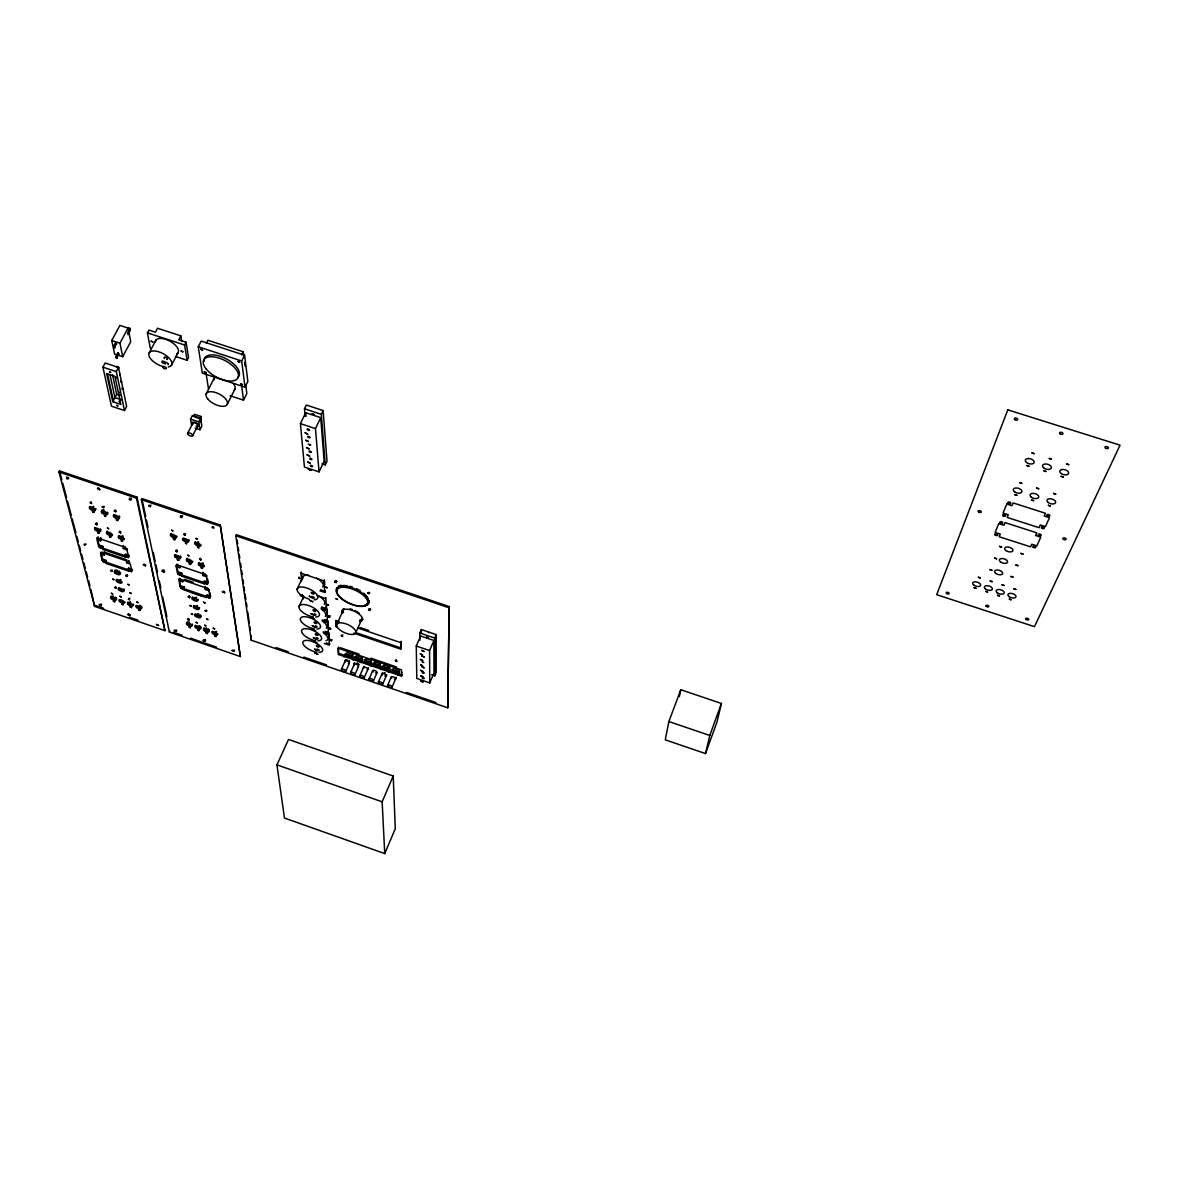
<?xml version="1.0" encoding="UTF-8"?>
<svg xmlns="http://www.w3.org/2000/svg" width="1179" height="1179" viewBox="0 0 1179 1179"><rect width="100%" height="100%" fill="white"/><g stroke="black" fill="none" stroke-linecap="round" stroke-linejoin="round"><path stroke-width="1.5" d="M114.805 509.932L116.161 510.772M115.336 586.567L116.073 587.334M447.74 707.813L449.17 606.537L236.345 534.677L235.815 535.767L251.245 640.212L447.74 707.813L449.17 606.537M200.857 421.64L200.916 416.438L194.535 414.33L193.4 416.555M129.41 498.142C133.979 502.475 125.431 498.186 131.488 499.424M188.08 618.474L189.2 619.152M204.453 573.525L205.839 574.615M352.462 657.705L352.757 654.33L347.157 652.4L346.228 654.448L350.443 655.892M361.511 662.554L361.982 657.484L356.382 655.568L355.454 657.602L361.069 659.533L361.982 657.484M370.722 665.722L371.223 660.653L365.608 658.722L364.694 660.771M205.942 372.697L204.218 371.857L205.942 372.697L208.447 388.613M389.188 672.045L389.718 666.99L384.089 665.059L383.19 667.122L388.819 669.053L388.937 672.177M398.428 675.213L398.988 670.173L393.359 668.242L392.445 670.291M104.268 506.498L103.177 506.425M302.03 594.923L300.94 594.791M329.781 616.042L329.015 616.101M668.876 721.548L665.251 739.837L705.499 753.573L717.009 721.975L721.43 703.465L680.784 689.73L668.876 721.548L709.773 735.46L705.499 753.573M679.413 696.524L680.784 689.73M709.773 735.46L721.43 703.465M120.199 401.995L119.02 401.214L119.713 402.039M162.555 570.002L164.559 571.24M395.908 659.636L396.704 660.461M384.737 853.581L395.274 828.749L393.226 776.033L288.516 739.439L276.947 764.862L284.463 818.034L384.737 853.581L382.158 801.823L393.226 776.033M429.745 682.892L433.99 673.017L433.916 640.506L420.652 635.997L416.275 646.033L416.806 678.456L429.745 682.892L429.569 650.557L433.916 640.506M431.543 674.742L434.756 675.832L436.201 672.443L436.201 634.597L421.345 629.557L419.842 633.005L419.93 640.226M434.756 675.832L434.697 638.06L436.201 634.597M398.193 675.346L398.988 670.173M391.973 687.254A2.387 0.973 23.6 0 0 389.203 685.014A2.387 0.973 23.6 0 0 388.259 686.443A2.387 0.973 23.6 0 0 391.973 687.254L396.056 677.94A2.387 0.987 23.6 0 0 396.041 677.38M401.523 676.142L401.346 669.834L338.019 648.141L338.52 654.522L401.523 676.142L401.906 671.927M388.819 669.053L389.718 666.99M400.757 649.157L401.037 641.494L400.757 649.157L353.759 633.123M382.703 684.056A2.387 0.973 23.7 0 0 379.918 681.816A2.387 0.973 23.7 0 0 379.004 683.26A2.387 0.973 23.7 0 0 382.703 684.056L386.8 674.756M388.127 672.104L389.601 668.788L382.364 666.297L380.905 669.628M387.655 685.22L391.06 677.453M378.385 682.037L381.804 674.285M371.636 666.356L373.109 663.04L380.331 665.516L380.463 668.405M369.115 678.765L372.549 671.013M373.434 680.784A2.387 0.973 23.8 0 0 370.648 678.544A2.387 0.973 23.8 0 0 369.734 679.988A2.387 0.973 23.8 0 0 373.434 680.784L376.867 673.047M200.179 558.256L201.049 559.067M359.86 675.67L364.002 666.386M370.309 662.701L371.223 660.653M364.193 677.689A2.387 0.973 23.9 0 0 361.393 675.449A2.387 0.973 23.9 0 0 360.509 676.893A2.387 0.973 23.9 0 0 364.193 677.689L368.32 668.419M369.602 665.752L371.076 662.436L363.869 659.96M350.62 672.487L354.776 663.217A2.387 0.973 24 0 0 354.717 663.482M354.953 674.521A2.387 0.973 24 0 0 352.138 672.266A2.387 0.973 24 0 0 351.268 673.725A2.387 0.973 24 0 0 354.953 674.521L358.401 666.798M360.347 662.569L361.835 659.267L354.628 656.791L353.14 660.093M351.843 656.364L352.757 654.33M345.712 671.337A2.387 0.973 24.1 0 0 342.912 669.097A2.387 0.973 24.1 0 0 342.043 670.556A2.387 0.973 24.1 0 0 345.712 671.337L349.176 663.63M112.521 570.194L111.401 570.002M343.914 656.939L345.403 653.638L352.595 656.099L352.801 659.002M355.601 633.079A10.375 4.362 24.3 0 0 343.457 623.146A10.375 4.362 24.3 0 0 339.655 629.719A10.375 4.362 24.3 0 0 355.601 633.079L362.027 618.828M341.394 669.318L345.565 660.063A2.387 0.973 24.1 0 1 347.068 659.827A2.387 0.973 24.1 0 0 345.476 660.034M338.52 654.522L338.491 647.079M336.855 624.251L343.34 610.015M323.252 631.841L328.381 633.595L327.939 621.687L328.41 627.11M324.299 643.439L329.383 645.178L328.941 633.477L329.56 640.58M321.115 607.996L326.347 609.779L326.554 605.49M322.191 620.036L327.379 621.805L326.922 609.676L327.187 612.829M327.379 621.805L327.865 620.729L324.343 619.535M319.936 590.826L324.859 592.492L325.36 591.401M326.347 609.779L325.876 597.444M299.009 606.581L303.666 596.559M297.137 589.146L302.664 577.356M301.573 581.38L301.22 572.007L301.912 578.638M240.383 656.57L220.252 524.994L141.922 498.57L141.362 499.645L169.393 632.047L240.383 656.57L220.252 524.994M251.245 640.212L251.201 635.584M319.037 471.88L324.137 461.181L320.732 417.661L305.7 412.724L300.409 423.629L304.433 467.031L319.037 471.88L315.471 428.581L320.732 417.661M322.014 463.804L325.257 464.88L327.01 461.195L323.134 410.557L306.319 405.045L304.506 408.789L305.14 416.04M325.257 464.88L321.322 414.315L323.134 410.557M205.264 589.485L205.426 586.523L205.264 589.485L208.948 590.753L210.039 597.046L206.384 595.793L206.885 594.747L210.555 595.999L210.039 597.046M208.948 590.753L209.449 589.706M202.788 575.499L202.95 572.463L202.788 575.499L206.502 576.767L207.622 583.192L203.923 581.925L204.439 580.879L208.138 582.146L207.622 583.192M206.502 576.767L207.018 575.706M181.684 573.112L181.551 576.118L204.262 583.87L204.778 582.824L182.067 575.072L181.684 573.112L177.97 571.844L176.703 565.375L180.446 566.657L179.915 567.703L176.172 566.421L176.703 565.375M169.393 632.047L169.879 631.045M206.384 595.793L206.723 597.694L184.233 590.001L183.865 588.085L180.181 586.818L178.943 580.495L182.642 581.763L183.158 580.716M180.181 586.818L179.768 581.041M183.865 588.085L184.381 587.039L180.696 585.786M184.233 590.001L184.381 587.039M164.942 630.662L137.015 497.081L59.525 470.937L58.95 471.998L94.615 606.374L164.942 630.662L136.469 498.157L137.015 497.081M181.168 574.158L177.44 572.891L177.97 571.844M181.551 576.118L182.067 575.072M245.011 387.139L247.855 381.495L244.584 355.247L201.211 341.099L198.264 346.773L202.316 373.139L245.011 387.139L241.68 360.966L244.584 355.247M230.156 395.761L243.508 400.153L246.824 393.521L245.704 384.649M227.355 404.102L235.048 388.878M128.084 569.148L131.709 570.385L132.225 569.354L128.599 568.116L128.526 571.078L106.272 563.459L106.316 560.497L102.661 559.244L101.055 552.818M241.68 354.85L243.242 351.769L207.917 340.259L206.34 343.325M124.797 555.073L128.467 556.326L128.997 555.28L125.328 554.042L125.269 557.048L102.765 549.37L102.809 546.349L99.124 545.096L97.901 540.174M131.709 570.385L130.235 564.004L126.595 562.751L127.111 561.72M200.297 421.89L199.782 418.663L200.916 416.438M195.124 428.11L200.003 429.731L198.735 421.817L200.563 418.221L192.383 415.509L190.541 419.105L191.602 425.442M192.649 435.685L197.777 425.619M200.003 429.731L201.83 426.15L200.563 418.221M128.526 571.078L128.599 568.116M128.467 556.326L126.964 549.797L123.279 548.544L123.81 547.498M94.615 606.374L90.916 589.456M206.119 393.948L213.885 378.739M126.964 549.797L127.494 548.766M187.653 433.312L192.796 423.246M125.269 557.048L125.785 556.016L103.31 548.338L102.809 546.349M126.595 562.751L126.654 559.76L104.238 552.096L104.194 555.103L100.524 553.85L102.131 560.276L105.786 561.513M106.272 563.459L106.316 560.497M123.279 548.544L123.353 545.494M104.194 555.103L104.238 552.096M102.131 560.276L102.661 559.244M100.657 540.822L100.687 537.771L100.657 540.822L96.943 539.569L98.594 546.128L102.278 547.38M98.594 546.128L99.124 545.096M102.765 549.37L103.31 548.338M175.391 356.441L187.107 360.288L188.537 357.517L186.061 342.219L178.736 339.832L180.829 335.838L157.529 328.248L155.422 332.213L148.908 330.091L147.434 332.861L150.278 348.218M187.107 360.288L184.617 345.005L186.061 342.219M171.427 365.328L177.985 352.786M124.488 410.543L126.639 406.446L118.519 367.421L105.167 363.014L102.927 367.17L111.46 406.21L124.488 410.543L116.294 371.577L118.519 367.421M149.261 352.727L155.893 340.186M112.757 401.715L106.655 373.566L114.938 376.293L120.892 404.412L112.757 401.715L116.706 394.302L112.565 374.893M122.704 356.677L130.736 341.674L128.054 328.086L119.89 325.419L111.754 340.495L114.584 354.009L122.704 356.677L119.949 343.177L128.054 328.086M127.597 333.112L130.117 328.41L127.568 327.57M115.837 356.662L117.767 353.066L118.622 353.346L116.972 358.269L115.837 356.662L116.972 358.269M127.907 334.718L130.442 330.017L130.117 328.41M116.117 357.989L118.622 353.346M113.641 346.14L115.586 342.514L116.456 342.809L114.776 347.761L113.641 346.14L114.776 347.761M113.921 347.481L116.456 342.809M198.043 629.011L198.809 629.011M66.805 476.891C70.976 480.457 64.359 478.453 67.454 478.084M124.945 546.452L125.49 547.336M210.452 597.267L209.228 597.163M428.508 632.563L429.259 632.533M90.827 501.679L91.461 502.505M118.607 368.202C119.86 367.023 115.424 365.357 116.485 367.347M68.824 478.291L67.748 478.084M178.604 572.979L180.549 574.026L178.589 573.362M335.396 580.657L336.634 581.159M185.722 534.116L184.322 533.497M130.162 614.716L128.319 613.669M116.19 377.221L116.073 378.223M178.663 565.168L176.762 564.151M215.109 634.759L216.332 635.245M216.214 635.599L215.005 634.891M423.792 662.672L422.126 661.331L422.642 662.362M177.513 550.947L176.187 550.121L177.395 550.372M298.95 577.135L299.51 577.445M311.845 596.294L314.542 597.768L313.069 598.033M206.885 610.471L205.868 610.118M315.471 615.467L315.928 614.598L314.174 613.655M316.606 627.493L317.063 626.638L315.324 625.695M317.726 639.283L318.183 638.443L316.458 637.515M331.888 639.932L330.651 639.563M316.915 649.084L319.023 649.806L318.816 650.867M423.762 673.46C425.884 672.767 420.446 671.19 422.613 673.062M423.821 678.78C425.914 677.851 420.092 676.717 422.952 678.544M119.639 375.349L119.772 374.111M110.163 535.546L111.401 536.342L110.001 535.929M309.355 437.984C312.435 437.291 305.508 434.977 308.338 437.601M175.067 538.788L173.888 538.199M310.578 452.559C313.732 452.029 306.908 449.553 309.591 452.161M311.831 466.869C314.822 466.604 308.824 463.76 310.563 466.265M145.651 564.992L143.926 564.107M120.965 382.35L121.776 381.952L120.715 380.891M224.703 591.917L223.14 591.21M97.194 523.859L96 523.034L97.326 523.388M330.768 628.26L329.501 627.773M331.741 639.932L330.827 639.563M335.602 580.657L336.663 581.188M312.936 594.098C316.93 594.098 309.06 590.532 311.757 593.568M120.818 531.935L119.713 531.154M105.491 514.648L105.594 515.429M123.279 603.781L122.262 603.147L123.176 603.132M99.625 488.828L98.019 487.723M301.323 594.968L302.369 594.835M129.042 560.732L128.172 560.924L129.027 561.705M180.903 579.272L179.517 578.314M308.264 430.453C311.772 431.175 306.628 427.078 307.115 429.672M309.458 445.161L310.829 444.778L308.264 444.144M314.189 611.356C318.522 612.402 311.919 607.671 313.128 610.722M315.338 623.455C319.995 624.251 312.111 619.859 314.587 623.057M198.264 346.773L241.68 360.966M147.434 332.861L184.617 345.005M111.754 340.495L119.949 343.177M116.721 344.135L115.586 342.514M304.506 408.789L321.322 414.315M316.473 635.319C321.071 636.115 313.275 631.782 315.736 634.936M317.578 646.962C322.132 647.772 314.425 643.469 316.842 646.578M118.902 354.673L117.767 353.066M300.409 423.629L315.471 428.581M102.927 367.17L116.294 371.577M194.992 417.071L199.782 418.663M116.706 394.302L119.949 395.378M190.541 419.105L198.735 421.817M121.437 399.769L114.938 397.618L110.015 374.701M141.362 499.645L219.721 526.085M58.95 471.998L136.469 498.157M162.923 366.477L159.917 365.461A12.763 6.028 28.2 0 1 148.819 355.1A12.763 6.028 28.2 0 1 157.78 351.519L160.816 352.536A12.763 6.028 28.2 0 1 171.25 360.966A12.763 6.028 28.2 0 1 168.214 366.964M235.815 535.767L448.698 607.657M300.719 573.082L323.871 580.923L324.859 592.492M320.526 589.78L325.507 591.46M317.21 595.749L325.375 598.519M419.842 633.005L434.697 638.06M321.616 606.92L326.834 608.703M321.204 608.968L326.421 610.751M416.275 646.033L429.569 650.557M202.434 573.525L179.532 565.714L179.915 567.703M100.156 538.818L122.822 546.54M360.17 627.567L368.673 630.47M339.243 621.672L335.823 620.508L336.354 627.169L336.442 621.097M357.974 628.053L400.565 642.584M322.28 620.979L327.453 622.748M355.984 632.637L401.228 648.082M98.491 537.182L97.459 537.27L98.491 538.199M184.528 579.375L193.238 582.352M204.925 587.555L182.259 579.817L182.642 581.763M103.708 553.128L126.138 560.791M325.375 631.34L328.867 632.533M323.341 632.784L328.469 634.538M106.788 562.442L129.056 570.046M184.749 588.969L207.224 596.662M190.423 592.153L202.051 596.132M326.391 642.938L329.855 644.117M340.2 647.669L359.035 654.124M371.002 658.221L396.675 667.019M193.164 599.271L196.584 600.45M391.634 669.48L398.87 671.956L398.959 674.83M366.094 661.257L368.909 662.215M393.86 670.777L398.089 672.222M338.992 653.475L401.995 675.081M194.741 607.716L198.16 608.895M194.623 615.467L199.693 617.221M276.078 647.566L288.251 651.751M303.887 657.13L326.495 664.897M406.46 692.412L436.024 702.581M173.342 632.239L182.008 635.23M190.659 638.222L216.627 647.183M95.131 605.387L103.693 608.335M129.425 617.221L138.002 620.183M309.178 599.138L306.481 598.195A11.245 4.79 24.9 0 1 297.108 589.795A11.245 4.79 24.9 0 1 305.788 587.673L308.5 588.63A11.245 4.79 24.9 0 1 317.446 595.542A11.245 4.79 24.9 0 1 314.071 599.816M276.947 764.862L382.158 801.823M121.923 389.217L123.294 389.07L122.041 387.803M190.335 562.619L191.219 563.356L189.804 562.928M310.534 459.53C314.705 460.621 308.515 456.155 309.944 459.147M213.148 527.087C209.155 526.954 217.157 529.725 212.515 526.497M149.954 505.673L151.059 505.172M149.748 505.703C145.857 505.599 153.712 508.355 149.188 505.143M208.02 588.557L206.915 587.673M100.893 547.365L99.758 546.349L101.143 546.511M182.141 586.936L183.261 587.805L181.831 587.746M104.415 561.469L103.28 560.467L104.666 560.644M233.324 650.263L234.621 650.16M163.66 570.061L164.426 570.533M189.48 595.984L190.114 596.707L188.699 595.999M127.067 574.762L127.7 575.485L126.286 574.762M101.674 552.303L103.059 552.347M130.722 498.157L131.488 498.702M328.661 615.983L330.091 616.042M117.281 519.349L118.327 519.305M204.94 639.534L205.603 640.521L203.643 639.652M84.888 544.492C86.155 546.909 81.498 543.313 86.2 544.167M119.639 392.71L118.858 392.047M175.199 630.102L176.85 630.175M206.384 583.074L207.872 582.971M342.838 634.891L341.763 634.936M129.852 598.313L128.835 598.298M93.126 511.052L94.349 511.126M100.009 604.193L101.674 604.267M180.8 515.798C185.28 519.6 176.172 516.299 182.686 515.827M131.886 570.046L130.383 570.091M199.28 546.437L198.116 546.452M59.525 470.937L61.868 479.779M62.796 483.316L66.54 497.464M67.483 501.016L71.226 515.164M72.17 518.701L75.913 532.849M76.856 536.386L78.256 541.692M79.199 545.229L80.599 550.549M81.543 554.086L82.943 559.391M83.886 562.928L85.286 568.234M86.229 571.771L87.629 577.076M88.572 580.613L89.972 585.919M107.466 373.684L113.626 402.127M142.674 502.151L145.695 516.476M146.461 520.057L147.964 527.219M153.255 552.273L155.142 561.233M155.908 564.815L157.411 571.977M159.298 580.923L160.816 588.085M162.702 597.031L166.858 616.72M176.172 566.421L177.44 572.891M203.923 581.925L204.262 583.87M207.578 578.933L208.138 582.146M209.995 592.845L210.555 595.999M180.829 335.838L181.669 340.952M237.141 540.085L237.672 543.696M238.202 547.292L238.733 550.902M239.263 554.498L239.794 558.109M240.59 563.518L241.12 567.114M241.651 570.724L242.181 574.32M242.977 579.729L243.508 583.34M244.038 586.936L244.569 590.546M245.099 594.142L245.895 599.551M246.426 603.147L246.956 606.758M247.752 612.166L249.344 622.969M249.874 626.58L250.405 630.175M241.444 384.221L243.508 400.153M243.242 351.769L243.92 357.149M244.584 362.513L245.04 366.094M303.032 595.601L303.357 598.844M305.7 412.724L306.024 416.364M324.372 579.832L324.8 584.799M361.835 659.267L362.012 662.156M371.076 662.436L371.223 665.324M382.364 666.297L382.497 669.186M389.601 668.788L389.704 671.662M421.345 629.557L421.389 633.167M369.336 600.715A17.641 7.634 24.4 0 1 364.856 605.004M337.341 592.005A17.641 7.634 24.4 0 1 337.017 587.628M338.491 586.14A17.641 7.634 24.4 0 1 340.967 585.256M342.308 613.463A11.171 4.76 24.3 0 1 347.496 609.234A11.171 4.76 24.3 0 1 360.494 615.364A11.171 4.76 24.3 0 1 359.742 621.687M391.796 678.161A2.387 0.987 23.6 0 1 391.885 676.628A2.387 0.987 23.6 0 1 395.142 677.954A2.387 0.987 23.6 0 1 394.479 679.251M382.541 674.977A2.387 0.987 23.7 0 1 382.777 673.445A2.387 0.987 23.7 0 1 386.078 675.007A2.387 0.987 23.7 0 1 384.708 675.994M373.301 671.809A2.387 0.987 23.8 0 1 373.522 670.276A2.387 0.987 23.8 0 1 376.823 671.824A2.387 0.987 23.8 0 1 375.467 672.826M363.707 668.301A2.387 0.973 23.9 0 1 364.282 667.108A2.387 0.973 23.9 0 1 367.258 668.316A2.387 0.973 23.9 0 1 367.214 669.716M354.26 664.794A2.387 0.973 24 0 1 355.38 663.954A2.387 0.973 24 0 1 358.151 665.251A2.387 0.973 24 0 1 357.989 666.548M345.285 661.964A2.387 0.973 24.1 0 1 345.978 660.771A2.387 0.973 24.1 0 1 349.028 662.2A2.387 0.973 24.1 0 1 348.336 663.409M368.187 667.83A2.387 0.973 23.9 0 1 368.275 668.125M354.628 663.438A2.387 0.973 24 0 1 354.687 663.188M358.725 664.322A2.387 0.973 24 0 1 358.961 664.661A2.387 0.973 24 0 0 358.814 664.352M382.482 672.737A2.387 0.987 23.7 0 1 382.689 672.546M384.59 672.678A2.387 0.987 23.7 0 1 385.165 672.9M362.778 619.181A11.156 4.76 24.3 0 1 360.229 620.611M342.794 612.387A11.156 4.76 24.3 0 1 343.531 608.747M349.131 660.815A2.387 0.973 24.1 0 1 349.5 661.154M395.938 677.35A2.387 0.987 23.6 0 1 395.952 677.91M201.064 616.411A3.154 1.267 25.6 0 1 197.733 616.234A3.154 1.267 25.6 0 1 195.36 613.728M197.939 613.596A3.154 1.267 25.6 0 1 198.691 613.891M200.047 614.731A3.154 1.267 25.6 0 1 201.093 616.057M204.424 565.773A3.301 1.371 26 0 1 201.005 565.109A3.301 1.371 26 0 1 198.809 562.796M202.67 562.869A3.301 1.371 26 0 1 203.392 563.311M188.787 539.555A3.345 1.415 26.3 0 1 187.107 541.058A3.345 1.415 26.3 0 1 183.069 538.361M198.249 599.345A3.198 1.297 25.8 0 1 195.228 599.713A3.198 1.297 25.8 0 1 192.442 596.987M195.817 597.134A3.198 1.297 25.8 0 1 196.554 597.532M209.199 631.074A3.124 1.238 25.5 0 1 205.264 630.028A3.124 1.238 25.5 0 1 204.247 627.788M205.986 627.847A3.124 1.238 25.5 0 1 206.738 628.083M208.167 628.834A3.124 1.238 25.5 0 1 209.214 629.733M176.997 536.062A3.345 1.415 26.4 0 1 173.593 536.489A3.345 1.415 26.4 0 1 171.102 533.409M201.078 627.729A3.124 1.238 25.6 0 1 197.984 627.759A3.124 1.238 25.6 0 1 195.36 625.297M199.177 625.622A3.124 1.238 25.6 0 1 199.855 626.034M200.401 626.491A3.124 1.238 25.6 0 1 201.034 627.361M180.402 555.943A3.301 1.371 26.2 0 1 179.075 557.696A3.301 1.371 26.2 0 1 174.964 554.867M192.825 561.44A3.301 1.371 26.1 0 1 188.787 560.895A3.301 1.371 26.1 0 1 187.255 558.168M192.398 624.148A3.124 1.238 25.6 0 1 189.274 624.737A3.124 1.238 25.6 0 1 187.505 621.864M188.699 621.922A3.124 1.238 25.6 0 1 189.436 622.129M199.531 607.612A3.169 1.282 25.7 0 1 196.731 608.143A3.169 1.282 25.7 0 1 193.754 605.446M196.952 605.446A3.169 1.282 25.7 0 1 197.689 605.814M217.732 633.993A3.124 1.238 25.4 0 1 214.519 633.403A3.124 1.238 25.4 0 1 212.353 631.281M215.949 631.34A3.124 1.238 25.4 0 1 216.641 631.738M200.99 545.037A3.345 1.415 26.2 0 1 197.291 544.447A3.345 1.415 26.2 0 1 195.169 541.883M197.895 541.662A3.345 1.415 26.2 0 1 198.706 541.986M121.864 582.117A3.169 1.253 26.5 0 1 118.887 581.498A3.169 1.253 26.5 0 1 116.618 579.493M120.42 579.464A3.169 1.253 26.5 0 1 121.098 579.891M141.524 606.551A3.124 1.223 26.1 0 1 140.301 607.996A3.124 1.223 26.1 0 1 136.381 605.608M139.741 605.254A3.124 1.223 26.1 0 1 141.053 606.094M119.668 517.625A3.345 1.4 27 0 1 116.058 517.065A3.345 1.4 27 0 1 113.832 514.486M119.285 515.96A3.345 1.4 27 0 1 119.683 516.461M116.485 598.151A3.124 1.223 26.4 0 1 113.862 598.932A3.124 1.223 26.4 0 1 111.224 596.029M112.757 595.926A3.124 1.223 26.4 0 1 113.479 596.117M115.586 597.237A3.124 1.223 26.4 0 1 116.102 597.694M120.346 572.434A3.198 1.282 26.6 0 1 118.519 573.569A3.198 1.282 26.6 0 1 114.805 571.019A3.198 1.282 26.6 0 1 117.281 570.341M118.77 571.049A3.198 1.282 26.6 0 1 119.433 571.491M112.58 534.632A3.301 1.356 26.9 0 1 108.527 533.63A3.301 1.356 26.9 0 1 107.23 531.11M124.34 538.67A3.301 1.356 26.8 0 1 120.995 538.037A3.301 1.356 26.8 0 1 118.725 535.708M122.454 535.752A3.301 1.356 26.8 0 1 123.191 536.18M123.81 588.955A3.154 1.238 26.4 0 1 122.601 590.561A3.154 1.238 26.4 0 1 118.666 587.879M133.419 604.12A3.124 1.223 26.2 0 1 130.751 604.753A3.124 1.223 26.2 0 1 127.907 601.968M129.882 601.791A3.124 1.223 26.2 0 1 130.618 602.027M95.882 508.724A3.345 1.385 27.3 0 1 93.008 509.357A3.345 1.385 27.3 0 1 89.84 506.41M93.141 506.351A3.345 1.385 27.3 0 1 93.907 506.764M107.525 512.158A3.345 1.385 27.2 0 1 106.567 513.793A3.345 1.385 27.2 0 1 102.499 511.833A3.345 1.385 27.2 0 1 102.735 509.873M103.369 509.888A3.345 1.385 27.2 0 1 104.106 510.035M124.974 602.012A3.124 1.223 26.3 0 1 122.13 601.776A3.124 1.223 26.3 0 1 119.477 599.669M100.878 530.535A3.301 1.341 27.1 0 1 97.356 529.99A3.301 1.341 27.1 0 1 95.116 527.47M100.466 528.899A3.301 1.341 27.1 0 1 100.863 529.386M213.767 380.286A11.746 5.615 27.4 0 1 216.243 376.735M233.324 383.617A11.746 5.615 27.4 0 1 234.194 390.072M204.247 361.363A19.291 9.314 27.6 0 1 224.909 358.165A19.291 9.314 27.6 0 1 237.731 377.427M155.392 341.718A12.718 6.087 28.3 0 1 170.41 341.424A12.718 6.087 28.3 0 1 176.703 353.862M165.708 362.41A1.901 0.899 28.1 0 1 167.978 363.427A1.901 0.899 28.1 0 1 168.081 364.768M165.635 363.957A1.901 0.899 28.1 0 1 165.134 362.601M164.574 358.549A1.916 0.914 28.2 0 1 164.662 357.104A1.916 0.914 28.2 0 1 167.212 358.283A1.916 0.914 28.2 0 1 166.666 359.507M349.235 660.844A2.387 0.973 24.1 0 1 349.603 661.183M354.068 663.615A3.213 1.326 24 0 1 353.951 663.217M192.516 424.455A3.729 1.71 27.3 0 1 193.562 422.141A3.729 1.71 27.3 0 1 198.367 424.794A3.729 1.71 27.3 0 1 196.48 426.651M192.929 424.013A2.756 1.267 27.3 0 1 194.402 422.789A2.756 1.267 27.3 0 1 197.645 424.853A2.756 1.267 27.3 0 1 196.171 426.076M302.767 578.742A11.215 4.834 24.9 0 1 308.706 575.293M316.665 578.064A11.215 4.834 24.9 0 1 322.678 586.995M368.555 600.465A16.801 7.266 24.4 0 1 366.684 603.736M337.4 589.898A16.801 7.266 24.4 0 1 347.127 585.786M349.721 586.302A16.801 7.266 24.4 0 1 352.447 587.113M356.515 588.748A16.801 7.266 24.4 0 1 360.347 590.841M363.663 593.229A16.801 7.266 24.4 0 1 367.907 598.21M361.142 619.668A10.331 4.407 24.3 0 1 359.683 620.154M343.531 612.535A10.331 4.407 24.3 0 1 344.224 609.16M349.898 608.865A10.331 4.407 24.3 0 1 352.374 609.543M354.879 610.56A10.331 4.407 24.3 0 1 359.271 613.286M315.707 617.059A11.083 4.657 24.8 0 0 319.037 612.918A11.083 4.657 24.8 0 0 310.224 606.139L307.542 605.195A11.083 4.657 24.8 0 0 298.965 607.2A11.083 4.657 24.8 0 0 308.205 615.438L310.873 616.366A11.083 4.657 24.8 0 0 313.437 616.926M318.271 595.66A11.068 4.701 24.8 0 1 324.196 604.385M316.842 629.055A10.979 4.583 24.7 0 0 320.143 625.003A10.979 4.583 24.7 0 0 311.418 618.312L308.751 617.383A10.979 4.583 24.7 0 0 300.262 619.314A10.979 4.583 24.7 0 0 309.414 627.42L312.052 628.348A10.979 4.583 24.7 0 0 314.587 628.908M321.72 609.381A10.95 4.613 24.7 0 1 325.242 616.484M317.947 640.816A10.876 4.495 24.6 0 0 321.233 636.852A10.876 4.495 24.6 0 0 312.582 630.264L309.944 629.335A10.876 4.495 24.6 0 0 301.529 631.192A10.876 4.495 24.6 0 0 310.593 639.195L313.216 640.109A10.876 4.495 24.6 0 0 315.721 640.669M322.795 621.377A10.847 4.539 24.6 0 1 326.274 628.363M323.842 633.138A10.744 4.451 24.5 0 1 326.052 640.669M319.037 652.37A10.773 4.407 24.5 0 0 322.294 648.494A10.773 4.407 24.5 0 0 313.732 641.98L311.123 641.067A10.773 4.407 24.5 0 0 302.767 642.864A10.773 4.407 24.5 0 0 311.757 650.734L314.351 651.648A10.773 4.407 24.5 0 0 316.827 652.208M109.544 371.842L110.826 372.549L109.676 371.709M111.415 593.346L112.816 593.995L111.46 593.288M112.683 579.154L114.098 579.817L112.727 579.095M114.26 510.993L115.763 511.701L114.26 510.993M114.761 587.643L116.176 588.306L114.82 587.584M222.418 591.77L224.629 592.757L222.418 591.77M1031.522 500.058L1033.644 500.618L1031.522 500.058M121.186 540.734L122.66 541.426L121.231 540.66M124.34 547.601L126.374 548.544L124.34 547.601M126.448 556.665L128.467 557.623L126.448 556.665M126.978 555.633L128.997 556.576L126.978 555.633M127.641 561.823L129.646 562.781L127.641 561.823M127.818 584.357L129.248 585.02L127.877 584.283M130.147 606.905L131.547 607.568L130.147 606.905M1026.791 465.513L1028.958 466.103L1026.791 465.513M151.089 341.173L152.798 341.998L151.089 341.173M174.315 630.485L176.423 631.458L174.315 630.485M181.139 351.003L182.848 351.828L181.139 351.003M175.656 551.183L177.145 551.89L175.715 551.109M177.307 559.686L178.781 560.379L177.307 559.686M178.014 574.114L180.033 575.072L178.014 574.114M1043.946 470.937L1046.112 471.541L1044.019 470.789M179.016 579.228L181.021 580.171L179.09 579.14M1013.837 588.837L1015.826 589.426L1013.837 588.837M1020.94 553.423L1023.004 554.012L1020.94 553.423M180.741 588.026L182.73 588.969L180.741 588.026M187.638 555.265L189.126 555.957L187.8 555.147M187.579 619.417L188.979 620.066L187.579 619.417M1010.978 576.443L1012.982 577.032L1010.978 576.443M189.819 605.49L191.249 606.153L189.819 605.49M195.935 538.494L197.438 539.216L196.097 538.376M191.425 613.846L192.84 614.51L191.47 613.773M201.123 567.806L202.596 568.499L201.182 567.733M305.788 440.283L308.397 441.477L305.788 440.283M370.545 609.292L369.086 608.998L370.545 609.292M203.938 574.571L205.971 575.529L203.938 574.571M205.514 583.517L207.533 584.46L205.588 583.413M206.413 588.601L208.432 589.544L206.413 588.601M205.117 610.737L206.531 611.4L205.117 610.737M206.03 632.917L207.43 633.565L206.03 632.917M102.219 506.896L103.708 507.648L102.219 506.896M129.705 570.695L131.694 571.668L129.705 570.695M978.393 577.268L980.353 577.902L978.393 577.268M116.323 519.821L117.797 520.573L116.323 519.821M989.874 569.56L991.848 570.209L989.874 569.56M994.649 558.109L996.638 558.758L994.649 558.109M312.258 413.741L313.997 414.566L312.258 413.741M307.115 454.843L309.664 456.067L307.115 454.843M997.552 595.307L999.497 595.94L997.552 595.307M307.763 462.035L310.298 463.244L307.763 462.035M1014.751 494.649L1016.843 495.313L1014.751 494.649M308.397 469.154L310.932 470.362L308.397 469.154M1019.688 482.683L1021.795 483.346L1019.688 482.683M298.552 577.887L300.07 578.594L298.611 577.813M1015.93 565.006L1017.934 565.655L1015.93 565.006M300.38 595.41L301.883 596.117L300.453 595.336M1036.621 488.091L1038.728 488.754L1036.621 488.091M309.723 600.303L312.759 601.732L309.723 600.303M311.403 617.575L314.41 618.99L311.403 617.575M1048.352 505.378L1050.445 506.042L1048.44 505.246M312.582 629.586L315.559 630.986L312.582 629.586M313.747 641.376L316.679 642.761L313.747 641.376M1066.582 463.981L1068.749 464.659L1066.582 463.981M314.881 652.96L317.799 654.33L314.881 652.96M327.099 604.503L328.602 605.195L327.172 604.429M328.13 616.617L329.604 617.324L328.13 616.617M334.703 581.866L336.236 582.588L334.703 581.866M113.361 601.098L114.746 601.806L113.361 601.098M329.133 628.51L330.606 629.203L329.133 628.51M336.015 598.755L337.518 599.463L336.089 598.681M420.372 659.444L422.642 660.476L420.372 659.444M421.861 655.996L424.145 657.012L421.861 655.996M330.135 640.197L331.579 640.875L330.194 640.138M200.784 349.249L202.508 350.148L200.784 349.249M183.762 534.367L185.25 535.119L183.762 534.367M207.961 597.326L209.95 598.313L208.049 597.237M197.482 547.203L198.971 547.955L197.556 547.13M127.848 614.554L129.911 615.6L127.848 614.554M367.627 593.008L369.16 593.744L367.701 592.949M128.319 599.138L129.69 599.846L128.482 599.05M341.262 635.805L342.735 636.498L341.335 635.732M156.498 624.443L158.561 625.489L156.498 624.443M119.875 596.235L121.245 596.942L119.875 596.235M305.155 432.826L307.719 434.123L305.155 432.826M138.577 609.794L139.947 610.501L138.577 609.794M139.078 608.791L140.448 609.499L139.078 608.791M189.082 627.051L190.467 627.744L189.082 627.051M426.518 637.117L428.036 637.824L426.518 637.117M325.625 587.039L327.128 587.79L325.625 587.039M420.52 670.32L422.76 671.367L420.52 670.32M422.008 666.872L424.234 667.933L422.126 666.783M420.594 675.685L422.819 676.731L420.594 675.685M420.652 681.005L422.878 682.051L420.652 681.005M96.958 538.199L98.948 539.26L96.958 538.199M1049.266 458.469L1051.388 459.221L1049.266 458.469M203.156 640.403L205.22 641.45L203.26 640.315M974.134 587.643L976.035 588.35L974.134 587.643M204.66 625.253L206.03 625.961L204.719 625.209M1061.144 476.331L1063.252 477.082L1061.144 476.331M232.086 650.381L234.149 651.427L232.189 650.307M196.127 622.335L197.497 623.043L196.2 622.276M1002.047 584.902L1004.007 585.491L1002.047 584.902M90.194 502.785L91.653 503.595L90.282 502.726M214.549 635.835L215.919 636.542L214.549 635.835M990.213 581.07L992.173 581.674L990.213 581.07M119.212 532.112L120.641 532.908L119.212 532.112M176.275 565.08L178.25 566.141L176.275 565.08M1009.298 599.109L1011.214 599.846L1009.416 599.006M116.78 405.355L118.033 406.077L116.839 405.296M237.981 361.363L239.661 362.321L237.981 361.363M1007.794 409.865L936.686 594.688L1034.469 626.653L1120.05 445.161L1007.794 409.865M162.039 571.049L164.161 572.198L162.039 571.049M306.496 447.534L308.986 448.89L306.496 447.534M368.541 609.764L370.014 610.53L368.629 609.705M420.313 653.903L422.554 655.008L420.313 653.903M421.831 650.425L424.057 651.53L421.831 650.425M998.716 523.638L995.12 532.407L1000.264 534.072L999.173 536.725L1030.608 546.85L1031.772 544.212L1036.901 545.862L1040.777 537.152L1035.604 535.502L1036.798 532.82L1005.024 522.606L1003.904 525.303L998.716 523.638M1006.763 504.022L1003.049 513.057L1008.281 514.722L1007.161 517.448L1039.053 527.691L1040.246 524.979L1045.449 526.645L1049.443 517.684L1044.196 516.004L1045.419 513.248L1013.174 502.932L1012.024 505.703L1006.763 504.022M109.411 536.666L110.826 537.462L109.5 536.607M395.348 660.756L396.792 661.478L395.348 660.756M92.419 511.671L93.848 512.482L92.419 511.671M309.37 596.235L312.332 597.797L309.37 596.235M171.618 530.211L173.077 531.022L171.707 530.152M311.064 613.625L313.997 615.158L311.064 613.625M312.258 625.71L315.147 627.228L312.258 625.71M374.834 661.802L373.935 663.851L379.55 665.781L380.463 663.733L374.834 661.802M199.664 559.318L201.093 560.099L199.737 559.259M313.408 637.574L316.281 639.077L313.408 637.574M110.575 570.503L111.976 571.284L110.575 570.503M314.557 649.216L317.402 650.705L314.719 649.113M1031.993 452.928L1034.116 453.635L1031.993 452.928M104.371 515.724L105.801 516.535L104.459 515.665M121.776 603.987L123.117 604.724L121.776 603.987M1053.628 493.426L1055.721 494.119L1053.628 493.426M189.244 563.695L190.659 564.49L189.244 563.695M173.328 538.965L174.757 539.776L173.328 538.965M999.556 546.378L1001.546 547.071L999.556 546.378M240.899 383.809L242.535 384.796L241.017 383.735M985.865 591.431L987.781 592.109L985.998 591.327M188.227 596.957L189.642 597.665L188.227 596.957M125.814 575.72L127.185 576.502L125.888 575.676M185.412 543.047L186.842 543.873L185.516 543.003M197.586 629.954L198.956 630.632L197.586 629.954M136.808 602.042L138.135 602.793L136.897 601.997M129.867 592.772L131.237 593.464L129.867 592.772M143.381 564.726L145.533 565.832L143.381 564.726M420.49 664.853L422.73 665.884L420.638 664.779M97.518 488.504L99.758 489.698L97.518 488.504M203.599 602.218L205.013 602.941L203.599 602.218M95.514 524.007L96.943 524.773L95.514 524.007M97.651 532.628L99.08 533.394L97.651 532.628M213.222 628.186L214.593 628.879L213.222 628.186M107.363 528.045L108.792 528.811L107.466 528M99.287 547.277L101.232 548.323L99.287 547.277M99.345 604.65L101.379 605.711L99.345 604.65M206.679 619.019L208.049 619.712L206.767 618.975M100.583 552.465L102.529 553.511L100.583 552.465M102.824 561.396L104.754 562.427L102.824 561.396M369.631 592.683L368.526 592.492L369.587 592.713M113.877 515.061L113.493 515.238A3.345 1.4 27 0 0 116.706 518.642A3.345 1.4 27 0 0 118.74 517.006L118.18 516.505A3.345 1.4 27 0 0 113.891 515.046M195.272 542.487L194.859 542.664A3.345 1.415 26.2 0 0 197.954 546.039A3.345 1.415 26.2 0 0 200.165 544.462L199.619 543.946A3.345 1.415 26.2 0 0 195.287 542.487M1061.852 469.537L1060.938 469.817A4.569 2.535 14.8 0 0 1063.163 474.518A4.569 2.535 14.8 0 0 1068.483 472.204L1067.997 471.497A4.569 2.535 14.8 0 0 1061.852 469.537M336.634 581.586L335.278 581.07L336.501 581.615M90.356 506.852L89.825 506.926A3.345 1.385 27.3 0 0 90.37 509.195A3.345 1.385 27.3 0 0 94.482 510.787A3.345 1.385 27.3 0 0 94.659 508.797L94.069 508.282A3.345 1.385 27.3 0 0 90.356 506.852M171.53 534.205L170.97 534.279A3.345 1.415 26.4 0 0 171.382 536.519A3.345 1.415 26.4 0 0 175.524 538.11A3.345 1.415 26.4 0 0 175.833 536.15L175.258 535.649A3.345 1.415 26.4 0 0 171.53 534.205M1028.265 458.528L1027.233 458.646A4.554 2.535 15.4 0 0 1025.892 461.829A4.554 2.535 15.4 0 0 1031.596 463.966A4.554 2.535 15.4 0 0 1033.939 461.166L1033.408 460.458A4.554 2.535 15.4 0 0 1028.265 458.528M341.217 598.18A17.641 7.634 24.4 0 0 368.393 603.795A17.641 7.634 24.4 0 0 347.82 586.67A17.641 7.634 24.4 0 0 341.217 598.18M357.885 663.644A2.387 0.973 24 0 0 356.78 663.129A2.387 0.973 24 0 1 357.989 663.674M195.346 615.969A3.154 1.267 25.6 0 0 200.342 617.693A3.154 1.267 25.6 0 0 197.438 614.613A3.154 1.267 25.6 0 0 195.346 615.969M187.269 561.248A3.301 1.371 26.1 0 0 192.31 562.486A3.301 1.371 26.1 0 0 188.552 559.229A3.301 1.371 26.1 0 0 187.269 561.248M183.261 540.409A3.345 1.415 26.3 0 0 188.463 541.868A3.345 1.415 26.3 0 0 184.882 538.494A3.345 1.415 26.3 0 0 183.261 540.409M199.133 565.242A3.301 1.371 26 0 0 204.232 566.583A3.301 1.371 26 0 0 200.592 563.311A3.301 1.371 26 0 0 199.133 565.242M192.442 599.256A3.198 1.297 25.8 0 0 197.497 600.995A3.198 1.297 25.8 0 0 194.55 597.856A3.198 1.297 25.8 0 0 192.442 599.256M204.188 630.603A3.124 1.238 25.5 0 0 208.992 631.885A3.124 1.238 25.5 0 0 205.5 628.864A3.124 1.238 25.5 0 0 204.188 630.603M175.008 556.856A3.301 1.371 26.2 0 0 180.21 558.61A3.301 1.371 26.2 0 0 177.115 555.309A3.301 1.371 26.2 0 0 175.008 556.856M212.721 633.58A3.124 1.238 25.4 0 0 217.525 634.803A3.124 1.238 25.4 0 0 213.974 631.797A3.124 1.238 25.4 0 0 212.721 633.58M195.537 627.552A3.124 1.238 25.6 0 0 200.43 629.026A3.124 1.238 25.6 0 0 197.217 626.005A3.124 1.238 25.6 0 0 195.537 627.552M186.901 624.472A3.124 1.238 25.6 0 0 191.838 626.167A3.124 1.238 25.6 0 0 188.935 623.146A3.124 1.238 25.6 0 0 186.901 624.472M193.887 607.73A3.183 1.282 25.7 0 0 198.868 609.307A3.183 1.282 25.7 0 0 195.685 606.198A3.183 1.282 25.7 0 0 193.887 607.73M116.75 581.409A3.169 1.253 26.5 0 0 121.688 582.957A3.169 1.253 26.5 0 0 118.401 579.817A3.169 1.253 26.5 0 0 116.75 581.409M136.661 607.524A3.124 1.223 26.1 0 0 141.392 608.718A3.124 1.223 26.1 0 0 137.751 605.697A3.124 1.223 26.1 0 0 136.661 607.524M111.091 598.505A3.124 1.223 26.4 0 0 115.969 600.185A3.124 1.223 26.4 0 0 112.963 597.134A3.124 1.223 26.4 0 0 111.091 598.505M114.805 572.802A3.198 1.267 26.6 0 0 119.816 574.527A3.198 1.267 26.6 0 0 116.765 571.358A3.198 1.267 26.6 0 0 114.805 572.802M119.639 601.555A3.124 1.223 26.3 0 0 124.473 603.014A3.124 1.223 26.3 0 0 121.157 599.964A3.124 1.223 26.3 0 0 119.639 601.555M107.348 534.19A3.301 1.356 26.9 0 0 112.3 535.413A3.301 1.356 26.9 0 0 108.453 532.127A3.301 1.356 26.9 0 0 107.348 534.19M119.094 538.155A3.301 1.356 26.8 0 0 124.104 539.481A3.301 1.356 26.8 0 0 120.376 536.18A3.301 1.356 26.8 0 0 119.094 538.155M118.711 589.765A3.154 1.238 26.4 0 0 123.648 591.475A3.154 1.238 26.4 0 0 120.641 588.38A3.154 1.238 26.4 0 0 118.711 589.765M128.202 604.576A3.124 1.223 26.2 0 0 132.947 605.829A3.124 1.223 26.2 0 0 129.366 602.793A3.124 1.223 26.2 0 0 128.202 604.576M95.204 529.843A3.301 1.341 27.1 0 0 100.348 531.582A3.301 1.341 27.1 0 0 97.135 528.251A3.301 1.341 27.1 0 0 95.204 529.843M102.116 513.057A3.345 1.385 27.2 0 0 107.245 514.486A3.345 1.385 27.2 0 0 103.56 511.096A3.345 1.385 27.2 0 0 102.116 513.057M1047.984 502.357A4.48 2.432 15.1 0 0 1055.441 502.961A4.48 2.432 15.1 0 0 1050.533 498.761A4.48 2.432 15.1 0 0 1047.984 502.357M1003.226 515.812A1.503 0.811 15.9 0 0 1005.628 515.857A1.503 0.811 15.9 0 0 1003.756 514.516A1.503 0.811 15.9 0 0 1003.226 515.812M1014.692 491.894A4.451 2.432 15.6 0 0 1021.854 491.938A4.451 2.432 15.6 0 0 1016.269 487.973A4.451 2.432 15.6 0 0 1014.692 491.894M1043.474 467.68A4.569 2.535 15.1 0 0 1051.108 468.402A4.569 2.535 15.1 0 0 1046.318 464.01A4.569 2.535 15.1 0 0 1043.474 467.68M1105.504 448.123A1.768 1.002 13.9 0 0 1108.378 448.123A1.768 1.002 13.9 0 0 1106.241 446.532A1.768 1.002 13.9 0 0 1105.504 448.123M1008.237 503.168A1.518 0.825 15.8 0 0 1010.757 503.404A1.518 0.825 15.8 0 0 1009.106 501.974A1.518 0.825 15.8 0 0 1008.237 503.168M1031.227 497.066A4.465 2.432 15.4 0 0 1038.596 497.523A4.465 2.432 15.4 0 0 1033.511 493.367A4.465 2.432 15.4 0 0 1031.227 497.066M1005.952 550.593A4.289 2.255 15.9 0 0 1012.849 550.77A4.289 2.255 15.9 0 0 1007.5 546.982A4.289 2.255 15.9 0 0 1005.952 550.593M995.297 535.104A1.488 0.781 16.1 0 0 997.67 535.148A1.488 0.781 16.1 0 0 995.813 533.836A1.488 0.781 16.1 0 0 995.297 535.104M985.217 588.689A4.156 2.122 16.3 0 0 992.143 589.633A4.156 2.122 16.3 0 0 987.84 585.742A4.156 2.122 16.3 0 0 985.217 588.689M1008.973 596.559A4.171 2.122 16 0 0 1015.812 597.134A4.171 2.122 16 0 0 1011.022 593.361A4.171 2.122 16 0 0 1008.973 596.559M1038.699 535.251A1.503 0.796 15.4 0 0 1041.131 535.31A1.503 0.796 15.4 0 0 1039.259 533.984A1.503 0.796 15.4 0 0 1038.699 535.251M1033.276 547.321A1.488 0.781 15.5 0 0 1035.722 547.454A1.488 0.781 15.5 0 0 1033.968 546.113A1.488 0.781 15.5 0 0 1033.276 547.321M1000.883 562.221A4.244 2.211 16 0 0 1007.544 562.147A4.244 2.211 16 0 0 1001.958 558.537A4.244 2.211 16 0 0 1000.883 562.221M995.872 573.495A4.215 2.181 16.1 0 0 1002.607 573.701A4.215 2.181 16.1 0 0 997.36 570.002A4.215 2.181 16.1 0 0 995.872 573.495M997.169 592.683A4.171 2.122 16.1 0 0 1004.022 593.317A4.171 2.122 16.1 0 0 999.306 589.515A4.171 2.122 16.1 0 0 997.169 592.683M973.987 585.256A4.156 2.122 16.5 0 0 980.604 585.462A4.156 2.122 16.5 0 0 975.372 581.837A4.156 2.122 16.5 0 0 973.987 585.256M1026.157 619.432A1.547 0.781 15.8 0 0 1028.707 619.653A1.547 0.781 15.8 0 0 1026.938 618.268A1.547 0.781 15.8 0 0 1026.157 619.432M946.693 593.509A1.533 0.781 16.9 0 0 949.124 593.582A1.533 0.781 16.9 0 0 947.164 592.256A1.533 0.781 16.9 0 0 946.693 593.509M986.278 606.404A1.547 0.781 16.4 0 0 988.798 606.625A1.547 0.781 16.4 0 0 987.029 605.24A1.547 0.781 16.4 0 0 986.278 606.404M1060.068 433.843A1.754 1.002 14.7 0 0 1062.913 433.813A1.754 1.002 14.7 0 0 1060.717 432.236A1.754 1.002 14.7 0 0 1060.068 433.843M978.467 511.907A1.636 0.87 16.3 0 0 981.179 512.172A1.636 0.87 16.3 0 0 979.41 510.625A1.636 0.87 16.3 0 0 978.467 511.907M1000.308 522.916A1.488 0.796 16 0 0 1002.695 522.96A1.488 0.796 16 0 0 1000.838 521.634A1.488 0.796 16 0 0 1000.308 522.916M1014.854 419.636A1.739 1.002 15.5 0 0 1017.669 419.606A1.739 1.002 15.5 0 0 1015.487 418.029A1.739 1.002 15.5 0 0 1014.854 419.636M1041.823 528.207A1.518 0.811 15.3 0 0 1044.27 528.251A1.518 0.811 15.3 0 0 1042.398 526.91A1.518 0.811 15.3 0 0 1041.823 528.207M1047.335 515.754A1.518 0.825 15.2 0 0 1049.811 515.783A1.518 0.825 15.2 0 0 1047.925 514.442A1.518 0.825 15.2 0 0 1047.335 515.754M1063.414 539.275A1.651 0.884 15 0 0 1066.052 539.26A1.651 0.884 15 0 0 1063.944 537.845A1.651 0.884 15 0 0 1063.414 539.275M207.887 399.121A11.79 5.571 27.3 0 0 226.501 405.296A11.79 5.571 27.3 0 0 215.845 392.607A11.79 5.571 27.3 0 0 207.887 399.121M206.325 369.189A19.306 9.299 27.6 0 0 236.802 379.284A19.306 9.299 27.6 0 0 219.471 358.224A19.306 9.299 27.6 0 0 206.325 369.189M162.451 362.572A1.916 0.899 28.2 0 0 165.369 363.25A1.916 0.899 28.2 0 0 163.218 361.201A1.916 0.899 28.2 0 0 162.451 362.572M163.218 367.671A1.901 0.899 28.1 0 0 166.21 368.659A1.901 0.899 28.1 0 0 164.441 366.581A1.901 0.899 28.1 0 0 163.218 367.671M188.095 434.506A2.771 1.267 27.2 0 0 192.457 435.965A2.771 1.267 27.2 0 0 189.907 433.032A2.771 1.267 27.2 0 0 188.095 434.506M341.468 598.711A16.801 7.266 24.4 0 0 367.347 604.061A16.801 7.266 24.4 0 0 347.746 587.761A16.801 7.266 24.4 0 0 341.468 598.711"/></g></svg>
